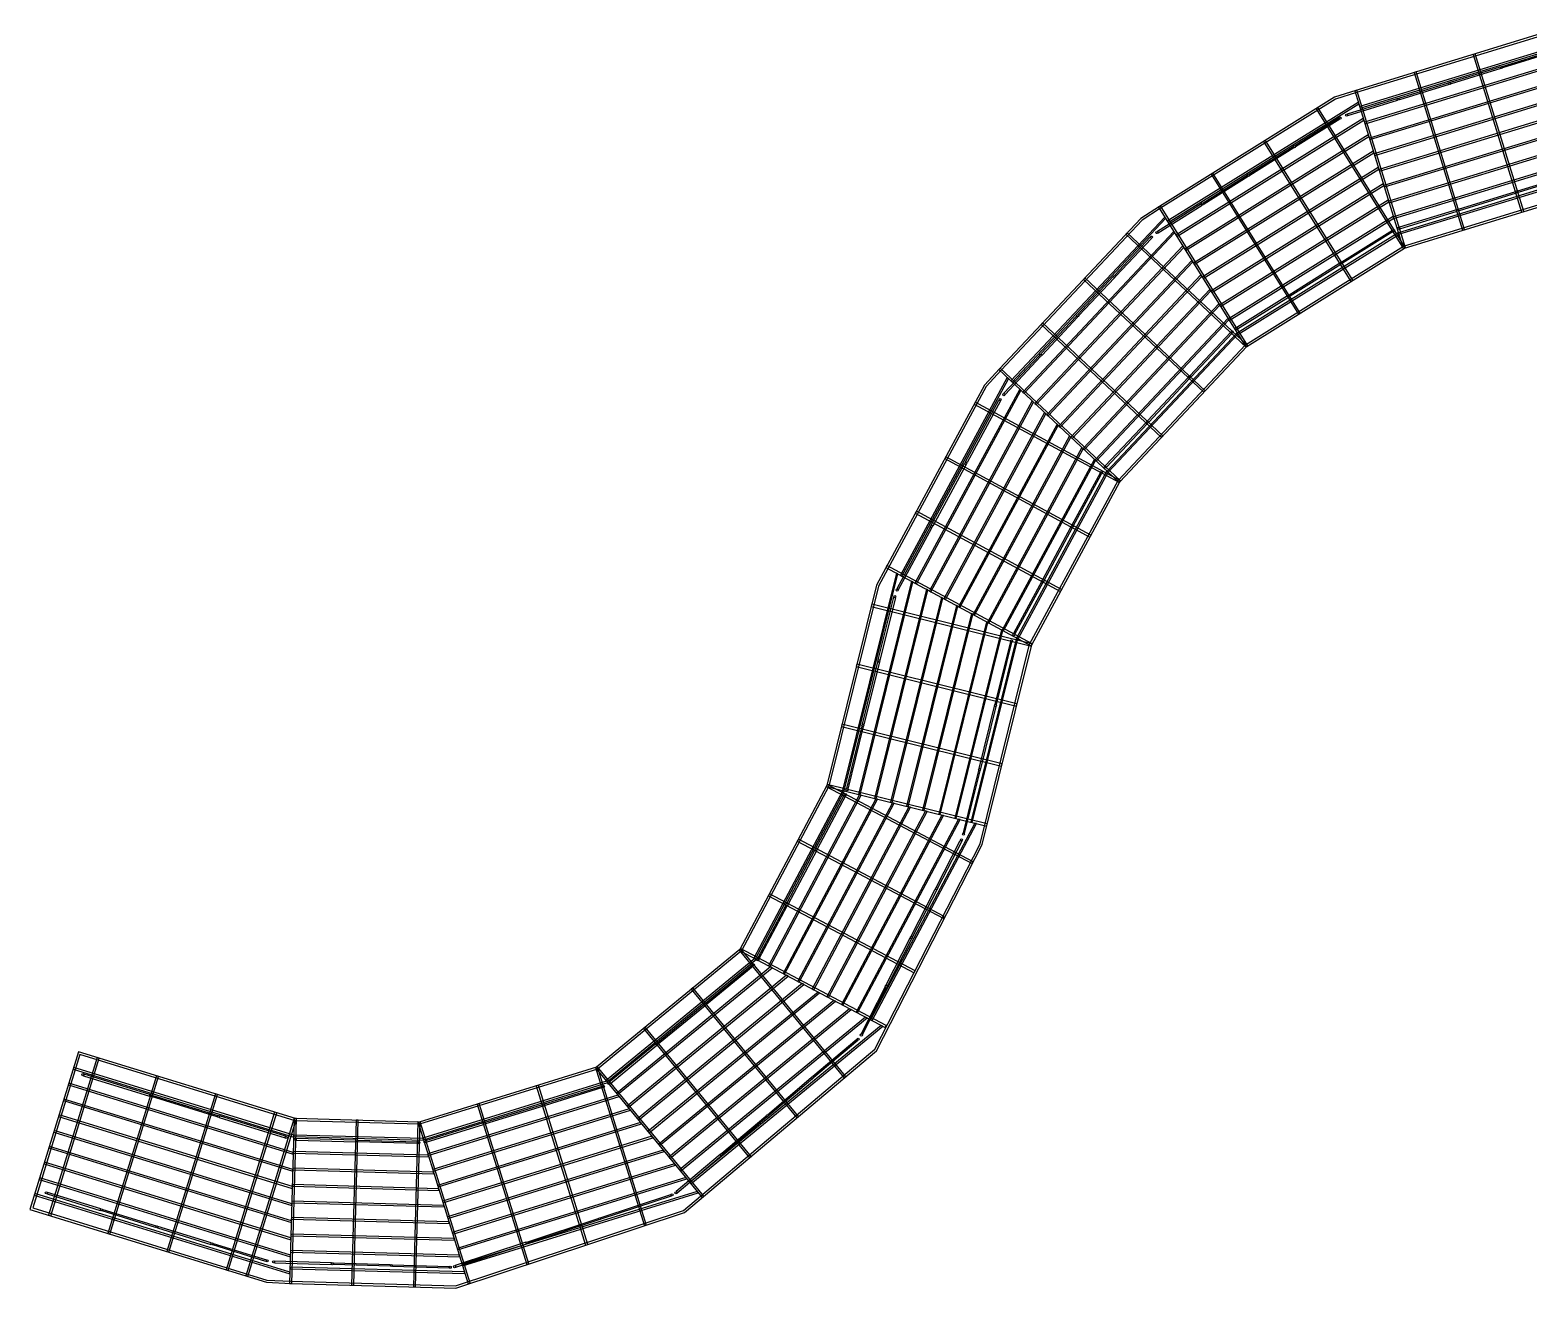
# Model space of a CAD drawing. Header units: millimetres. Extents: x -2430464 to 225692, y -180 to 1805330.
# Drawn here: x -1573706 to -1537392, y 770019 to 800530 of the extents above; entities that cross this region are included whole.
import ezdxf

# ---------------------------------------------------------------- set-up
doc = ezdxf.new("R2010")
doc.units = ezdxf.units.MM
doc.header["$LTSCALE"] = 1000
for name, color, linetype in [('W-PLASTIC_RAILINGS塑木栏杆', 6, 'CONTINUOUS'), ('W-STEEL_FRAME钢架', 3, 'CONTINUOUS'), ('W-STEEL_KEEL钢龙骨', 5, 'CONTINUOUS')]:
    doc.layers.add(name, color=color, linetype=linetype)

msp = doc.modelspace()

# ---------------------------------------------------------------- linework, layer by layer
at = {"layer": 'W-PLASTIC_RAILINGS塑木栏杆'}
for points in [[(-1536804.08, 799979.85), (-1538007.8, 799609.18), (-1538019.57, 799647.41), (-1536815.85, 800018.08)], [(-1538055.58, 799594.46), (-1539259.31, 799223.79), (-1539271.08, 799262.02), (-1538067.36, 799632.69)], [(-1539307.09, 799209.08), (-1540510.81, 798838.41), (-1540522.58, 798876.63), (-1539318.86, 799247.31)], [(-1541762.32, 798453.02), (-1540558.6, 798823.69), (-1540570.37, 798861.92), (-1541774.09, 798491.25)], [(-1541958.28, 798363.03), (-1543026.05, 797695.04), (-1543047.27, 797728.95), (-1541979.5, 798396.94)], [(-1543068.44, 797668.52), (-1544136.21, 797000.53), (-1544157.42, 797034.44), (-1543089.65, 797702.43)], [(-1544178.6, 796974.01), (-1545246.37, 796306.03), (-1545267.58, 796339.94), (-1544199.81, 797007.93)], [(-1536244.77, 797013.57), (-1537631.04, 796590.12), (-1537642.73, 796628.37), (-1536256.46, 797051.83)], [(-1537678.86, 796575.51), (-1539064.37, 796146.34), (-1539076.05, 796184.59), (-1537690.54, 796613.77)], [(-1546356.53, 795611.52), (-1545288.76, 796279.51), (-1545309.97, 796313.42), (-1546377.74, 795645.43)], [(-1540498.45, 795708.28), (-1539112.19, 796131.73), (-1539123.87, 796169.99), (-1540510.14, 795746.53)], [(-1540658.17, 795638.18), (-1541888.65, 794872.05), (-1541909.79, 794906), (-1540679.31, 795672.14)], [(-1546521.43, 795475.74), (-1547382.62, 794556.67), (-1547411.81, 794584.02), (-1546550.62, 795503.09)], [(-1541931.09, 794845.62), (-1543159.37, 794074.15), (-1543180.51, 794108.11), (-1541952.23, 794879.57)], [(-1547416.81, 794520.18), (-1548277.99, 793601.11), (-1548307.18, 793628.46), (-1547446, 794547.53)], [(-1544432.29, 793281.59), (-1543201.81, 794047.72), (-1543222.95, 794081.68), (-1544453.44, 793315.54)], [(-1548312.18, 793564.62), (-1549173.37, 792645.55), (-1549202.56, 792672.9), (-1548341.37, 793591.97)], [(-1544568.39, 793173.1), (-1545561.69, 792117.44), (-1545590.82, 792144.85), (-1544597.52, 793200.51)], [(-1550068.74, 791689.99), (-1549207.56, 792609.06), (-1549236.74, 792636.41), (-1550097.93, 791717.34)], [(-1545595.95, 792081.03), (-1546585.75, 791020.78), (-1546614.88, 791048.19), (-1545625.08, 792108.44)], [(-1550183.73, 791534.64), (-1550991.26, 790038.68), (-1551026.46, 790057.68), (-1550218.93, 791553.64)], [(-1547613.31, 789928.71), (-1546620.01, 790984.37), (-1546649.15, 791011.78), (-1547642.44, 789956.12)], [(-1551015.01, 789994.68), (-1551822.54, 788498.72), (-1551857.74, 788517.72), (-1551050.21, 790013.68)], [(-1548415.42, 788497.4), (-1547730.77, 789763.66), (-1547765.95, 789782.69), (-1548450.61, 788516.44)], [(-1552653.82, 786958.76), (-1551846.29, 788454.72), (-1551881.49, 788473.72), (-1552689.01, 786977.76)], [(-1548439.13, 788453.44), (-1549120.99, 787185.68), (-1549156.22, 787204.62), (-1548474.36, 788472.38)], [(-1549829.4, 785875.37), (-1549144.75, 787141.62), (-1549179.93, 787160.65), (-1549864.59, 785894.4)], [(-1552727.86, 786760.85), (-1553102.62, 785246.53), (-1553141.44, 785256.14), (-1552766.69, 786770.46)], [(-1550277.46, 784170.74), (-1549901.79, 785684.31), (-1549940.61, 785693.95), (-1550316.28, 784180.38)], [(-1553114.63, 785198), (-1553489.38, 783683.68), (-1553528.21, 783693.29), (-1553153.46, 785207.6)], [(-1550289.45, 784122.24), (-1550661.99, 782607.89), (-1550700.84, 782617.44), (-1550328.29, 784131.79)], [(-1553876.14, 782120.82), (-1553501.39, 783635.14), (-1553540.22, 783644.75), (-1553914.97, 782130.43)], [(-1551049.67, 781045.73), (-1550674, 782559.31), (-1550712.82, 782568.95), (-1551088.49, 781055.38)], [(-1553936.47, 781953.99), (-1554620.16, 780663.96), (-1554655.5, 780682.7), (-1553971.81, 781972.72)], [(-1551120.61, 780856.04), (-1551704.4, 779717.48), (-1551739.99, 779735.73), (-1551156.21, 780874.29)], [(-1554643.57, 780619.79), (-1555327.27, 779329.76), (-1555362.61, 779348.49), (-1554678.92, 780638.52)], [(-1551727.21, 779672.99), (-1552311, 778534.43), (-1552346.59, 778552.68), (-1551762.81, 779691.24)], [(-1556034.37, 777995.56), (-1555350.68, 779285.58), (-1555386.02, 779304.31), (-1556069.72, 778014.29)], [(-1552333.81, 778489.94), (-1552917.6, 777351.38), (-1552953.19, 777369.63), (-1552369.41, 778508.19)], [(-1556175.19, 777824.03), (-1557303.53, 776897.52), (-1557328.92, 776928.43), (-1556200.57, 777854.95)], [(-1553524.2, 776168.33), (-1552940.41, 777306.89), (-1552976.01, 777325.14), (-1553559.79, 776186.58)], [(-1557342.18, 776865.79), (-1558470.52, 775939.27), (-1558495.91, 775970.18), (-1557367.56, 776896.7)], [(-1553635.63, 776024.32), (-1554701.78, 775124.69), (-1554727.58, 775155.26), (-1553661.42, 776054.89)], [(-1559637.51, 774981.02), (-1558509.17, 775907.54), (-1558534.55, 775938.45), (-1559662.9, 775011.94)], [(-1572407.68, 775166.95), (-1570811.67, 774675.38), (-1570799.9, 774713.61), (-1572395.91, 775205.18)], [(-1554739.99, 775092.45), (-1555806.15, 774192.81), (-1555831.95, 774223.38), (-1554765.79, 775123.02)], [(-1569167.87, 774169.1), (-1570763.89, 774660.67), (-1570752.11, 774698.89), (-1569156.1, 774207.33)], [(-1559824.11, 774878.99), (-1561218.74, 774447.03), (-1561230.58, 774485.24), (-1559835.94, 774917.2)], [(-1561266.51, 774432.24), (-1562661.14, 774000.27), (-1562672.98, 774038.48), (-1561278.34, 774470.44)], [(-1569120.09, 774154.38), (-1567524.07, 773662.82), (-1567512.3, 773701.04), (-1569108.31, 774192.61)], [(-1564103.54, 773553.51), (-1562708.9, 773985.48), (-1562720.74, 774023.69), (-1564115.37, 773591.72)], [(-1555844.36, 774160.57), (-1556910.52, 773260.94), (-1556936.31, 773291.51), (-1555870.16, 774191.14)], [(-1567255.28, 773608.77), (-1565805.85, 773568.02), (-1565804.73, 773608.01), (-1567254.16, 773648.75)], [(-1564306.45, 773525.87), (-1565755.87, 773566.62), (-1565754.75, 773606.6), (-1564305.32, 773565.86)], [(-1558014.89, 772329.06), (-1556948.73, 773228.69), (-1556974.53, 773259.26), (-1558040.68, 772359.63)], [(-1573290.8, 772299.64), (-1572000.6, 771902.32), (-1571988.82, 771940.55), (-1573279.03, 772337.87)], [(-1558160.06, 772250.16), (-1559869.26, 771685.7), (-1559881.81, 771723.68), (-1558172.6, 772288.15)], [(-1570662.6, 771490.28), (-1571952.81, 771887.61), (-1571941.04, 771925.83), (-1570650.83, 771528.51)], [(-1559916.74, 771670.02), (-1561625.95, 771105.56), (-1561638.49, 771143.54), (-1559929.29, 771708)], [(-1570614.82, 771475.57), (-1569324.61, 771078.24), (-1569312.84, 771116.47), (-1570603.05, 771513.8)], [(-1567986.62, 770666.21), (-1569276.83, 771063.53), (-1569265.05, 771101.76), (-1567974.85, 770704.43)], [(-1563382.63, 770525.42), (-1561673.42, 771089.88), (-1561685.97, 771127.86), (-1563395.17, 770563.4)], [(-1567780.8, 770631.25), (-1566401.43, 770589.63), (-1566400.22, 770629.61), (-1567779.6, 770671.23)], [(-1564972.08, 770546.5), (-1566351.45, 770588.12), (-1566350.25, 770628.1), (-1564970.87, 770586.48)], [(-1563542.73, 770503.37), (-1564922.1, 770544.99), (-1564920.9, 770584.97), (-1563541.52, 770543.35)]]:
    msp.add_lwpolyline(points, close=True, dxfattribs=at)
for centre in [(-1538037.58, 799620.94), (-1539289.08, 799235.55), (-1540540.59, 798850.16), (-1541947.69, 798393.24), (-1541792.1, 798464.78), (-1543057.85, 797698.73), (-1544168.01, 797004.23), (-1537660.79, 796601.94), (-1545278.17, 796309.72), (-1539094.12, 796158.16), (-1546388.33, 795615.22), (-1540647.51, 795668.37), (-1540528.21, 795720.1), (-1546518.93, 795507.66), (-1547414.31, 794552.1), (-1541920.44, 794875.81), (-1543191.16, 794077.92), (-1548309.68, 793596.54), (-1544565.83, 793205.01), (-1544464.09, 793285.35), (-1549205.06, 792640.98), (-1545593.39, 792112.94), (-1550100.43, 791685.42), (-1550189.46, 791566.14), (-1546617.45, 791016.28), (-1551020.73, 790026.18), (-1547645.01, 789924.21), (-1547736.47, 789795.17), (-1551852.01, 788486.22), (-1548444.91, 788484.93), (-1552683.29, 786946.26), (-1549150.45, 787173.13), (-1552741.27, 786789.92), (-1549858.89, 785862.89), (-1549915.18, 785713.4), (-1553128.04, 785227.07), (-1550303.12, 784151.35), (-1553514.8, 783664.21), (-1550687.38, 782588.39), (-1553942.43, 781985.44), (-1553901.56, 782101.36), (-1551127, 780887.41), (-1551075.11, 781026.29), (-1554649.54, 780651.24), (-1551733.6, 779704.36), (-1555356.64, 779317.04), (-1552340.2, 778521.31), (-1556168.56, 777855.35), (-1556063.75, 777982.83), (-1552946.8, 777338.26), (-1557335.55, 776897.11), (-1553629.42, 776055.73), (-1553553.4, 776155.21), (-1558502.54, 775938.86), (-1572425.69, 775193.42), (-1559669.53, 774980.61), (-1554733.79, 775123.85), (-1570781.89, 774687.14), (-1559806.15, 774905.5), (-1561248.54, 774458.74), (-1555838.15, 774191.98), (-1569138.09, 774180.86), (-1562690.94, 774011.98), (-1567494.29, 773674.57), (-1567279.71, 773629.46), (-1565780.3, 773587.31), (-1564280.89, 773545.16), (-1564133.33, 773565.22), (-1556942.52, 773260.1), (-1573308.81, 772326.12), (-1558142.59, 772276.99), (-1558046.89, 772328.22), (-1571970.82, 771914.08), (-1559899.27, 771696.85), (-1570632.82, 771502.04), (-1569294.83, 771090), (-1561655.96, 771116.71), (-1567956.84, 770677.96), (-1567805.19, 770651.99), (-1566375.84, 770608.87), (-1564946.49, 770565.74), (-1563517.14, 770522.61), (-1563412.64, 770536.57)]:
    msp.add_circle(centre, 25, dxfattribs=at)
at = {"layer": 'W-STEEL_FRAME钢架'}
for points in [[(-1536783.99, 800530.07), (-1541564.02, 799063.33), (-1542085.02, 798897.04), (-1546326.18, 796248.92), (-1546782.13, 795957.95), (-1550203.86, 792312.17), (-1550568.76, 791916.06), (-1553189.04, 787061.95), (-1554390.17, 782208.36), (-1556497.44, 778232.26), (-1559975.23, 775376.56), (-1564273.76, 774045.16), (-1567272.57, 774129.46), (-1572528.91, 775748.39), (-1573706.31, 771925.6)], [(-1536774.79, 800477.45), (-1541548.19, 799012.75), (-1542062.58, 798848.57), (-1546297.89, 796204.1), (-1546748.02, 795916.85), (-1550165.05, 792276.08), (-1550525.28, 791885.04), (-1553139.2, 787042.69), (-1554340.29, 782189.3), (-1556455.59, 778198.05), (-1559949.62, 775329.01), (-1564266.47, 773991.93), (-1567281.28, 774076.69), (-1572493.86, 775682.14), (-1573640.06, 771960.65), (-1567962.9, 770212.11), (-1567382.95, 770184.01), (-1563394.35, 770071.86), (-1557862.88, 771898.62), (-1553228.51, 775809.15), (-1550671.68, 780795.72), (-1549474.22, 785634.48), (-1547328.94, 789605.13), (-1544241.61, 792897.29), (-1540412.82, 795287.94), (-1536097.5, 796612.08)], [(-1573706.31, 771925.6), (-1567972.13, 770159.5), (-1567384.97, 770131.04), (-1563386.55, 770018.62), (-1557836.53, 771851.51), (-1553186.2, 775775.5), (-1550621.71, 780777.02), (-1549424.39, 785615.21), (-1547287.23, 789574.78), (-1544207.67, 792855.99), (-1540390.63, 795239.31), (-1536088.61, 796559.37)]]:
    msp.add_lwpolyline(points, dxfattribs=at)
for points in [[(-1537547.95, 796111.57), (-1537497.28, 796127.12), (-1538670.67, 799951.15), (-1538721.34, 799935.6)], [(-1538981.96, 795671.55), (-1538931.29, 795687.1), (-1540104.68, 799511.12), (-1540155.35, 799495.58)], [(-1540415.97, 795231.53), (-1540365.3, 795247.08), (-1541538.69, 799071.1), (-1541589.36, 799055.56)], [(-1540413.11, 795225.27), (-1540368.16, 795253.34), (-1542486.66, 798646.27), (-1542531.62, 798618.2)], [(-1541685.46, 794430.83), (-1541640.5, 794458.9), (-1543759.01, 797851.83), (-1543803.96, 797823.76)], [(-1542957.81, 793636.39), (-1542912.85, 793664.46), (-1545031.35, 797057.39), (-1545076.31, 797029.32)], [(-1544230.15, 792841.95), (-1544185.2, 792870.02), (-1546303.7, 796262.95), (-1546348.66, 796234.88)], [(-1544225.81, 792836.67), (-1544189.54, 792875.31), (-1547106.17, 795612.7), (-1547142.44, 795574.05)], [(-1545252.33, 791742.93), (-1545216.06, 791781.58), (-1548132.69, 794518.96), (-1548168.96, 794480.32)], [(-1546278.85, 790649.2), (-1546242.58, 790687.84), (-1549159.21, 793425.23), (-1549195.48, 793386.58)], [(-1547305.37, 789555.46), (-1547269.1, 789594.11), (-1550185.73, 792331.49), (-1550222, 792292.85)], [(-1547299.37, 789552.31), (-1547274.18, 789598.94), (-1550793.4, 791500.29), (-1550818.59, 791453.66)], [(-1548012.39, 788232.61), (-1547987.2, 788279.24), (-1551506.41, 790180.59), (-1551531.61, 790133.96)], [(-1548725.41, 786912.91), (-1548700.21, 786959.54), (-1552219.43, 788860.89), (-1552244.62, 788814.26)], [(-1549438.54, 785592.75), (-1549413.34, 785639.38), (-1552932.56, 787540.73), (-1552957.75, 787494.1)], [(-1549430.76, 785589.49), (-1549418.02, 785640.94), (-1553300.89, 786601.84), (-1553313.62, 786550.4)], [(-1549792.99, 784133.88), (-1549780.26, 784185.33), (-1553663.12, 785146.24), (-1553675.85, 785094.79)], [(-1550153.33, 782677.81), (-1550140.59, 782729.26), (-1554023.46, 783690.16), (-1554036.19, 783638.71)], [(-1550868.26, 780311.81), (-1550843.44, 780358.64), (-1554377.76, 782231.78), (-1554402.58, 782184.95)], [(-1550513.67, 781221.73), (-1550500.93, 781273.18), (-1554383.8, 782234.09), (-1554396.53, 782182.64)], [(-1551570.69, 778986.45), (-1551545.87, 779033.28), (-1555080.18, 780906.41), (-1555105, 780859.58)], [(-1552273.11, 777661.08), (-1552248.29, 777707.91), (-1555782.61, 779581.04), (-1555807.43, 779534.21)], [(-1553979.52, 775124.08), (-1553938.56, 775157.72), (-1556476.96, 778249.08), (-1556517.92, 778215.44)], [(-1552975.54, 776335.71), (-1552950.72, 776382.54), (-1556485.03, 778255.67), (-1556509.85, 778208.84)], [(-1555117.53, 774146.3), (-1555076.56, 774179.93), (-1557636.22, 777297.18), (-1557677.18, 777263.54)], [(-1556263.48, 773179.33), (-1556222.52, 773212.96), (-1558795.48, 776345.28), (-1558836.44, 776311.64)], [(-1573253.79, 771786.23), (-1573203.14, 771770.63), (-1572025.73, 775593.42), (-1572076.39, 775609.02)], [(-1558817.07, 771547.8), (-1558766.45, 771563.48), (-1559949.91, 775384.4), (-1560000.54, 775368.72)], [(-1557410.31, 772211.16), (-1557369.81, 772245.33), (-1559954.74, 775393.38), (-1559995.7, 775359.74)], [(-1571820.24, 771344.7), (-1571769.59, 771329.1), (-1570592.19, 775151.89), (-1570642.84, 775167.49)], [(-1570386.7, 770903.17), (-1570336.04, 770887.57), (-1569158.64, 774710.36), (-1569209.29, 774725.96)], [(-1560236.28, 771059), (-1560185.67, 771075.71), (-1561382.76, 774940.6), (-1561433.38, 774924.92)], [(-1568953.15, 770461.65), (-1568902.5, 770446.05), (-1567725.1, 774268.84), (-1567775.75, 774284.44)], [(-1561660.73, 770589.09), (-1561610.11, 770604.77), (-1562815.6, 774496.8), (-1562866.23, 774481.12)], [(-1568475.3, 770314.47), (-1568424.65, 770298.87), (-1567247.25, 774121.66), (-1567297.9, 774137.26)], [(-1567411.46, 770131.79), (-1567358.48, 770130.3), (-1567246.08, 774128.72), (-1567299.06, 774130.21)], [(-1565912.06, 770089.64), (-1565859.08, 770088.15), (-1565746.68, 774086.57), (-1565799.65, 774088.06)], [(-1564412.65, 770047.48), (-1564359.67, 770046), (-1564247.27, 774044.42), (-1564300.25, 774045.91)], [(-1563085.17, 770118.15), (-1563034.55, 770133.83), (-1564248.44, 774053), (-1564299.07, 774037.32)]]:
    msp.add_lwpolyline(points, close=True, dxfattribs=at)
at = {"layer": 'W-STEEL_KEEL钢龙骨'}
for points in [[(-1541460.63, 798634.81), (-1536259.26, 800226.15), (-1536260.86, 800267.49), (-1541472.33, 798673.06)], [(-1541343.6, 798252.31), (-1536243.32, 799812.73), (-1536244.92, 799854.07), (-1541355.31, 798290.56)], [(-1541226.58, 797869.81), (-1536227.38, 799399.3), (-1536228.97, 799440.64), (-1541238.28, 797908.06)], [(-1541109.56, 797487.31), (-1536211.44, 798985.88), (-1536213.03, 799027.22), (-1541121.26, 797525.56)], [(-1546116.18, 795861.3), (-1541497.55, 798734.42), (-1541509.71, 798773.97), (-1546137.31, 795895.26)], [(-1540992.53, 797104.81), (-1536195.49, 798572.45), (-1536197.09, 798613.8), (-1541004.23, 797143.06)], [(-1545904.9, 795521.65), (-1541376.03, 798338.94), (-1541388.18, 798378.49), (-1545926.03, 795555.62)], [(-1540875.51, 796722.31), (-1536179.55, 798159.03), (-1536181.14, 798200.37), (-1540887.21, 796760.56)], [(-1545693.61, 795182.01), (-1541254.5, 797943.46), (-1541266.65, 797983.01), (-1545714.74, 795215.97)], [(-1545482.33, 794842.36), (-1541132.97, 797547.98), (-1541145.12, 797587.53), (-1545503.46, 794876.33)], [(-1540758.48, 796339.82), (-1536163.61, 797745.6), (-1536165.2, 797786.95), (-1540770.19, 796378.07)], [(-1545271.05, 794502.72), (-1541011.44, 797152.5), (-1541023.6, 797192.05), (-1545292.17, 794536.68)], [(-1540641.46, 795957.32), (-1536147.66, 797332.18), (-1536149.26, 797373.52), (-1540653.16, 795995.57)], [(-1545059.76, 794163.07), (-1540889.92, 796757.02), (-1540902.07, 796796.56), (-1545080.89, 794197.04)], [(-1540524.43, 795574.82), (-1536131.72, 796918.76), (-1536133.32, 796960.1), (-1540536.14, 795613.07)], [(-1544848.48, 793823.43), (-1540768.39, 796361.54), (-1540780.54, 796401.08), (-1544869.61, 793857.39)], [(-1544637.19, 793483.78), (-1540646.86, 795966.06), (-1540659.02, 796005.6), (-1544658.32, 793517.74)], [(-1549900.99, 791991.57), (-1546178.59, 795957.71), (-1546200.52, 795992.79), (-1549930.15, 792018.94)], [(-1549609.33, 791717.83), (-1545959.26, 795606.89), (-1545981.19, 795641.97), (-1549638.49, 791745.2)], [(-1549317.66, 791444.09), (-1545739.94, 795256.08), (-1545761.87, 795291.16), (-1549346.83, 791471.46)], [(-1544425.91, 793144.13), (-1540525.34, 795570.57), (-1540537.49, 795610.12), (-1544447.04, 793178.1)], [(-1549026, 791170.35), (-1545520.62, 794905.26), (-1545542.55, 794940.34), (-1549055.17, 791197.72)], [(-1548734.34, 790896.61), (-1545301.29, 794554.45), (-1545323.23, 794589.53), (-1548763.5, 790923.99)], [(-1548442.67, 790622.87), (-1545081.97, 794203.63), (-1545103.9, 794238.71), (-1548471.84, 790650.25)], [(-1548151.01, 790349.13), (-1544862.65, 793852.82), (-1544884.58, 793887.9), (-1548180.18, 790376.51)], [(-1547859.35, 790075.4), (-1544643.33, 793502), (-1544665.26, 793537.08), (-1547888.52, 790102.77)], [(-1547567.69, 789801.66), (-1544424, 793151.19), (-1544445.93, 793186.27), (-1547596.85, 789829.03)], [(-1552570.64, 787284.95), (-1549985.11, 792070.52), (-1550015.28, 792098.83), (-1552605.83, 787303.97)], [(-1552218.72, 787094.82), (-1549683.44, 791787.38), (-1549713.6, 791815.7), (-1552253.91, 787113.83)], [(-1551866.79, 786904.68), (-1549381.76, 791504.25), (-1549411.93, 791532.56), (-1551901.99, 786923.7)], [(-1551514.87, 786714.55), (-1549080.08, 791221.11), (-1549110.25, 791249.42), (-1551550.06, 786733.56)], [(-1551162.95, 786524.42), (-1548778.41, 790937.98), (-1548808.58, 790966.29), (-1551198.14, 786543.43)], [(-1550811.03, 786334.28), (-1548476.73, 790654.84), (-1548506.9, 790683.15), (-1550846.22, 786353.29)], [(-1550459.11, 786144.15), (-1548175.06, 790371.7), (-1548205.23, 790400.02), (-1550494.3, 786163.16)], [(-1550107.19, 785954.01), (-1547873.38, 790088.57), (-1547903.55, 790116.88), (-1550142.38, 785973.02)], [(-1549755.26, 785763.88), (-1547571.71, 789805.43), (-1547601.88, 789833.75), (-1549790.46, 785782.89)], [(-1553969.42, 782076.94), (-1552667.61, 787337.35), (-1552703.96, 787356.98), (-1554008.25, 782086.55)], [(-1553581.13, 781980.85), (-1552304.14, 787140.97), (-1552340.49, 787160.61), (-1553619.96, 781990.46)], [(-1553192.84, 781884.76), (-1551940.67, 786944.6), (-1551977.02, 786964.24), (-1553231.67, 781894.37)], [(-1552804.56, 781788.67), (-1551577.2, 786748.22), (-1551613.55, 786767.86), (-1552843.39, 781798.28)], [(-1552416.27, 781692.58), (-1551213.73, 786551.85), (-1551250.08, 786571.49), (-1552455.1, 781702.19)], [(-1552027.98, 781596.49), (-1550850.26, 786355.48), (-1550886.61, 786375.11), (-1552066.81, 781606.1)], [(-1551639.7, 781500.4), (-1550486.79, 786159.1), (-1550523.14, 786178.74), (-1551678.53, 781510)], [(-1551251.41, 781404.31), (-1550123.32, 785962.73), (-1550159.67, 785982.37), (-1551290.24, 781413.91)], [(-1550863.12, 781308.21), (-1549759.85, 785766.36), (-1549796.2, 785785.99), (-1550901.95, 781317.82)], [(-1556121.08, 778002.8), (-1553962.72, 782075.28), (-1554002.74, 782085.19), (-1556156.42, 778021.53)], [(-1555766.62, 777814.94), (-1553561.35, 781975.95), (-1553601.37, 781985.86), (-1555801.96, 777833.67)], [(-1555413.19, 777627.63), (-1553161.13, 781876.91), (-1553201.16, 781886.81), (-1555448.53, 777646.36)], [(-1555059.76, 777440.32), (-1552760.92, 781777.87), (-1552800.94, 781787.77), (-1555095.1, 777459.05)], [(-1554706.33, 777253), (-1552360.71, 781678.83), (-1552400.73, 781688.73), (-1554741.67, 777271.73)], [(-1554352.89, 777065.69), (-1551960.49, 781579.78), (-1552000.51, 781589.69), (-1554388.24, 777084.42)], [(-1553999.46, 776878.38), (-1551560.2, 781480.72), (-1551600.3, 781490.65), (-1554034.81, 776897.11)], [(-1553646.03, 776691.06), (-1551160.07, 781381.7), (-1551200.09, 781391.6), (-1553681.37, 776709.79)], [(-1553292.6, 776503.75), (-1550759.85, 781282.66), (-1550799.87, 781292.56), (-1553327.94, 776522.48)], [(-1559716.48, 775019.69), (-1556098.26, 777990.71), (-1556136.57, 778011.01), (-1559741.86, 775050.61)], [(-1559461.9, 774709.66), (-1555714.08, 777787.1), (-1555752.39, 777807.4), (-1559487.29, 774740.57)], [(-1559208.06, 774400.52), (-1555331.01, 777584.08), (-1555369.32, 777604.38), (-1559233.45, 774431.44)], [(-1558954.22, 774091.39), (-1554947.94, 777381.06), (-1554986.25, 777401.36), (-1558979.61, 774122.3)], [(-1558700.38, 773782.25), (-1554564.87, 777178.03), (-1554603.18, 777198.34), (-1558725.77, 773813.16)], [(-1558446.54, 773473.11), (-1554181.8, 776975.01), (-1554220.11, 776995.31), (-1558471.93, 773504.03)], [(-1558192.7, 773163.98), (-1553798.65, 776771.95), (-1553837.04, 776792.29), (-1558218.09, 773194.89)], [(-1557938.86, 772854.84), (-1553415.66, 776568.97), (-1553453.97, 776589.27), (-1557964.25, 772885.76)], [(-1557685.02, 772545.71), (-1553032.59, 776365.95), (-1553070.9, 776386.25), (-1557710.41, 772576.62)], [(-1572658.42, 775327.88), (-1567311.69, 773681.11), (-1567310.52, 773722.61), (-1572646.65, 775366.11)], [(-1572776.16, 774945.61), (-1567323.35, 773266.16), (-1567322.18, 773307.66), (-1572764.39, 774983.83)], [(-1564168.89, 773617.02), (-1559701.02, 775000.87), (-1559728.44, 775034.25), (-1564180.72, 773655.23)], [(-1572893.9, 774563.33), (-1567335.02, 772851.21), (-1567333.85, 772892.71), (-1572882.13, 774601.55)], [(-1564050.54, 773234.93), (-1559426.9, 774667.03), (-1559454.31, 774700.41), (-1564062.38, 773273.14)], [(-1573011.64, 774181.05), (-1567346.68, 772436.26), (-1567345.51, 772477.76), (-1572999.87, 774219.28)], [(-1563932.2, 772852.84), (-1559152.77, 774333.18), (-1559180.18, 774366.57), (-1563944.03, 772891.05)], [(-1563813.85, 772470.74), (-1558878.64, 773999.34), (-1558906.06, 774032.73), (-1563825.68, 772508.95)], [(-1573129.38, 773798.77), (-1567358.35, 772021.31), (-1567357.18, 772062.81), (-1573117.61, 773837)], [(-1567311.43, 773690.38), (-1564164.21, 773601.91), (-1564176.71, 773642.27), (-1567310.3, 773730.36)], [(-1563695.5, 772088.65), (-1558604.52, 773665.5), (-1558631.93, 773698.89), (-1563707.34, 772126.86)], [(-1573247.12, 773416.49), (-1567370.01, 771606.36), (-1567368.84, 771647.86), (-1573235.35, 773454.72)], [(-1567322.67, 773290.54), (-1564039.18, 773198.23), (-1564051.68, 773238.6), (-1567321.54, 773330.52)], [(-1563577.16, 771706.56), (-1558330.39, 773331.66), (-1558357.8, 773365.04), (-1563588.99, 771744.77)], [(-1573364.86, 773034.21), (-1567381.68, 771191.41), (-1567380.51, 771232.91), (-1573353.09, 773072.44)], [(-1567333.99, 772887.82), (-1563913.25, 772791.66), (-1563925.75, 772832.03), (-1567332.86, 772927.81)], [(-1563458.81, 771324.47), (-1558056.26, 772997.82), (-1558083.68, 773031.2), (-1563470.64, 771362.68)], [(-1573482.6, 772651.93), (-1567393.34, 770776.46), (-1567392.17, 770817.96), (-1573470.83, 772690.16)], [(-1567345.23, 772487.98), (-1563788.22, 772387.99), (-1563800.72, 772428.36), (-1567344.1, 772527.97)], [(-1563340.46, 770942.38), (-1557782.14, 772663.98), (-1557809.55, 772697.36), (-1563352.3, 770980.59)], [(-1573600.35, 772269.65), (-1567405.01, 770361.51), (-1567403.84, 770403.01), (-1573588.57, 772307.88)], [(-1567356.47, 772088.14), (-1563663.19, 771984.32), (-1563675.69, 772024.68), (-1567355.34, 772128.12)], [(-1563222.12, 770560.29), (-1557508.01, 772330.14), (-1557535.42, 772363.52), (-1563233.95, 770598.49)], [(-1567367.71, 771688.3), (-1563538.15, 771580.64), (-1563550.66, 771621.01), (-1567366.58, 771728.28)], [(-1567378.95, 771288.45), (-1563413.12, 771176.97), (-1563425.63, 771217.34), (-1567377.82, 771328.44)], [(-1567390.19, 770888.61), (-1563288.09, 770773.3), (-1563300.6, 770813.66), (-1567389.06, 770928.6)], [(-1567401.43, 770488.77), (-1563163.06, 770369.62), (-1563175.56, 770409.99), (-1567400.3, 770528.75)]]:
    msp.add_lwpolyline(points, close=True, dxfattribs=at)

doc.saveas('drawing.dxf')
